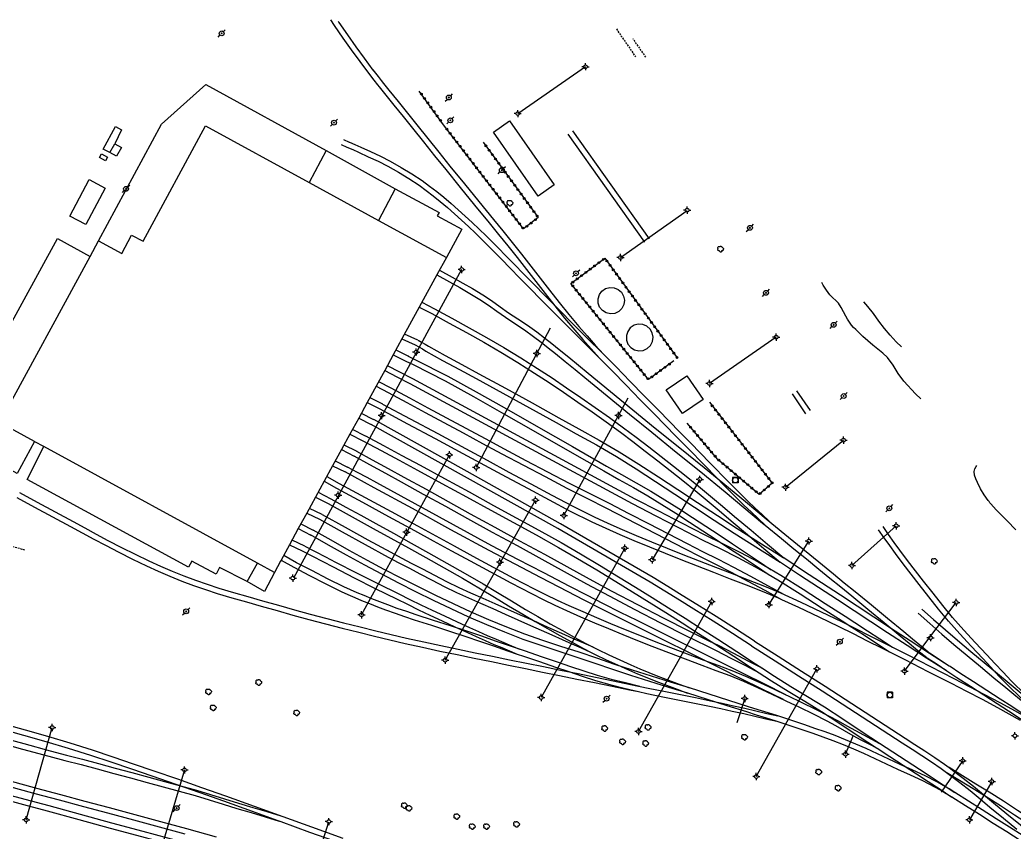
# Model space of a CAD drawing. Header units: millimetres. Extents: x 137000 to 138000, y 128000 to 128451.
# Drawn here: x 137391.4 to 137666.3, y 128226.5 to 128451.3 of the extents above; entities that cross this region are included whole.
import ezdxf

# ---------------------------------------------------------------- set-up
doc = ezdxf.new("R2010")
doc.units = ezdxf.units.MM
doc.linetypes.add('DASHED', pattern=[0.75, 0.5, -0.25])
doc.layers.get('0').update_dxf_attribs({"linetype": 'CONTINUOUS'})
for name, color, linetype in [('W0104', 1, 'CONTINUOUS'), ('W0112', 1, 'DASHED'), ('W0211', 2, 'CONTINUOUS'), ('W0214', 2, 'CONTINUOUS'), ('W0300', 7, 'CONTINUOUS'), ('W0323', 7, 'CONTINUOUS'), ('W0420', 7, 'CONTINUOUS'), ('W0473', 7, 'CONTINUOUS'), ('W0610', 7, 'CONTINUOUS'), ('W0611', 7, 'CONTINUOUS'), ('W0700', 7, 'CONTINUOUS')]:
    doc.layers.add(name, color=color, linetype=linetype)

# ---------------------------------------------------------------- blocks, each defined once
blk = doc.blocks.new('T473')
for p, q in [((-0.166667, 0.166667), (0.166667, -0.166667)), ((-0.166667, -0.166667), (0.166667, 0.166667)), ((0.500001, 0.500001), (1.000002, 1.000002)), ((-1.000002, -1.000002), (-0.500001, -0.500001))]:
    blk.add_line(p, q)
blk.add_ellipse((0, 0), major_axis=(0.471405, 0.471405), ratio=1, start_param=5.4977871438, end_param=11.780972451)
blk = doc.blocks.new('T300')
for p, q in [((-0.8, 0.51), (-0.86, 0.34)), ((-0.86, 0.34), (-0.86, 0.17)), ((-0.86, 0.17), (-0.74, 0.06)), ((-0.69, 0.63), (-0.8, 0.51)), ((-0.8, -0.06), (-0.74, 0.06)), ((-0.74, 0.06), (-0.69, 0.11)), ((-0.57, 0.69), (-0.69, 0.63)), ((-0.46, 0.69), (-0.57, 0.69)), ((-0.29, 0.63), (-0.46, 0.69)), ((-0.29, 0.63), (-0.17, 0.74)), ((-0.23, 0.57), (-0.29, 0.63)), ((-0.17, 0.74), (-0.06, 0.8)), ((-0.06, 0.8), (0.06, 0.8)), ((0.06, 0.8), (0.23, 0.74)), ((0.23, 0.74), (0.34, 0.63)), ((0.34, 0.63), (0.4, 0.51)), ((0.46, 0.46), (0.34, 0.46)), ((0.4, 0.51), (0.4, 0.46)), ((0.57, 0.4), (0.46, 0.46)), ((0.57, 0.4), (0.69, 0.29)), ((0.69, 0.29), (0.74, 0.17)), ((0.74, 0.06), (0.69, -0.17)), ((0.74, 0.17), (0.74, 0.06)), ((-0.8, -0.17), (-0.8, -0.06)), ((-0.8, -0.23), (-0.8, -0.17)), ((-0.74, -0.34), (-0.8, -0.23)), ((-0.69, -0.4), (-0.74, -0.34)), ((-0.51, -0.46), (-0.69, -0.4)), ((-0.4, -0.46), (-0.51, -0.46)), ((-0.4, -0.46), (-0.34, -0.46)), ((-0.34, -0.46), (-0.34, -0.4)), ((-0.34, -0.51), (-0.34, -0.46)), ((-0.29, -0.63), (-0.34, -0.51)), ((-0.17, -0.74), (-0.29, -0.63)), ((-0.06, -0.8), (-0.17, -0.74)), ((0.06, -0.8), (-0.06, -0.8)), ((0.17, -0.74), (0.06, -0.8)), ((0.23, -0.69), (0.17, -0.74)), ((0.29, -0.46), (0.23, -0.46)), ((0.29, -0.63), (0.23, -0.69)), ((0.46, -0.4), (0.29, -0.46)), ((0.34, -0.51), (0.29, -0.63)), ((0.34, -0.51), (0.34, -0.46)), ((0.57, -0.34), (0.46, -0.4)), ((0.63, -0.29), (0.57, -0.34)), ((0.69, -0.17), (0.63, -0.29))]:
    blk.add_line(p, q)
blk = doc.blocks.new('T610')
for p, q in [((-0.500001, 0), (-1.000002, 0)), ((0, 0.500001), (0, 1.000002)), ((0.500001, 0), (1.000002, 0)), ((0, -0.500001), (0, -1.000002))]:
    blk.add_line(p, q)
blk.add_ellipse((0, 0), major_axis=(-0.353554, 0.353554), ratio=1, start_param=3.926990817, end_param=10.2101761242)
blk = doc.blocks.new('T420')
for p, q in [((0.75, 0.75), (-0.75, 0.75)), ((-0.75, 0.75), (-0.75, -0.75)), ((0.75, 0.75), (0.75, -0.75)), ((0.75, -0.75), (-0.75, -0.75))]:
    blk.add_line(p, q)
blk.add_ellipse((0, 0), major_axis=(-0.53, 0.53), ratio=1, start_param=3.926991, end_param=10.210176)
blk = doc.blocks.new('t323o')
at = {"color": 0, "linetype": 'Continuous'}
for radius in [0.25, 0.15]:
    blk.add_circle((0, 0), radius, dxfattribs=at)

msp = doc.modelspace()

# ---------------------------------------------------------------- linework, layer by layer
at = {"layer": 'W0104'}
for points in [[(137413.09, 128390.12), (137430.48, 128422.49), (137442.74, 128433.39), (137476.02, 128415.12)], [(137416.25, 128414.63), (137414.41, 128415.52), (137417.78, 128421.82), (137419.47, 128420.92), (137417.6, 128417.04)], [(137476.02, 128415.12), (137471.39, 128406.31)], [(137476.02, 128415.12), (137495.19, 128404.58), (137490.58, 128395.83)], [(137495.19, 128404.58), (137507.33, 128398.04), (137506.8, 128397.06), (137513.56, 128393.42), (137509.34, 128385.59)], [(137395.43, 128334.62), (137390.6, 128325.8), (137371.77, 128336.13), (137401.72, 128390.77), (137410.75, 128385.82)], [(137454.2, 128295.91), (137446.58, 128299.73), (137445.65, 128297.87), (137438.94, 128301.52), (137438.01, 128299.83), (137393.41, 128324.12), (137397.98, 128333.22)], [(137461.74, 128298.41), (137459.02, 128293.14), (137454.2, 128295.91), (137457.09, 128300.95)]]:
    msp.add_lwpolyline(points, dxfattribs=at)
for points in [[(137413.09, 128390.12), (137419.51, 128386.66), (137422.26, 128391.76), (137425.47, 128390.03), (137442.69, 128421.98), (137471.39, 128406.31), (137490.58, 128395.83), (137509.34, 128385.59), (137506.68, 128380.72), (137501.81, 128371.8), (137497.03, 128363.04), (137494.64, 128358.66), (137492.25, 128354.29), (137489.87, 128349.92), (137487.43, 128345.46), (137485.06, 128341.12), (137482.61, 128336.62), (137480.29, 128332.39), (137477.86, 128327.92), (137475.52, 128323.65), (137473.11, 128319.24), (137470.68, 128314.79), (137468.36, 128310.53), (137465.89, 128306.01), (137463.61, 128301.83), (137463.42, 128301.49), (137461.74, 128298.41), (137457.09, 128300.95), (137397.98, 128333.22), (137395.51, 128334.57), (137395.43, 128334.62), (137385.69, 128339.93), (137410.75, 128385.82)], [(137526.81, 128423.41), (137539.16, 128405.68), (137534.67, 128402.55), (137522.32, 128420.28)], [(137418.08, 128413.61), (137416.25, 128414.63), (137417.6, 128417.04), (137419.43, 128416.02)], [(137415.02, 128412.33), (137413.39, 128413.24), (137413.94, 128414.23), (137415.57, 128413.32)], [(137405.16, 128397.02), (137410.52, 128407.13), (137414.97, 128404.76), (137409.62, 128394.66)], [(137551.26, 128374.13), (137551.62, 128375.28), (137552.34, 128376.25), (137553.33, 128376.94), (137554.5, 128377.27), (137555.71, 128377.2), (137556.83, 128376.74), (137557.74, 128375.94), (137558.34, 128374.89), (137558.57, 128373.7), (137558.4, 128372.51), (137557.85, 128371.43), (137556.98, 128370.59), (137555.88, 128370.07), (137554.68, 128369.94), (137553.5, 128370.21), (137552.47, 128370.85), (137551.71, 128371.78), (137551.29, 128372.92)], [(137559.09, 128363.94), (137559.12, 128362.71), (137559.54, 128361.56), (137560.32, 128360.61), (137561.36, 128359.96), (137562.55, 128359.69), (137563.77, 128359.82), (137564.88, 128360.33), (137565.77, 128361.18), (137566.33, 128362.27), (137566.5, 128363.49), (137566.27, 128364.69), (137565.67, 128365.76), (137564.75, 128366.57), (137563.61, 128367.04), (137562.39, 128367.11), (137561.21, 128366.78), (137560.19, 128366.09), (137559.46, 128365.11)], [(137570.12, 128348.93), (137575.82, 128352.82), (137580.32, 128346.23), (137574.61, 128342.34)]]:
    msp.add_lwpolyline(points, close=True, dxfattribs=at)
at = {"layer": 'W0112'}
for points in [[(137556.33, 128448.79), (137561.65, 128441.07)], [(137564.52, 128440.98), (137560.97, 128446.06)], [(137392.68, 128304.58), (137355.57, 128314.9)]]:
    msp.add_lwpolyline(points, dxfattribs=at)
at = {"layer": 'W0211'}
msp.add_lwpolyline([(137635.15, 128360.8), (137633.69, 128362.22), (137632.08, 128364.05), (137630.53, 128365.92), (137628.95, 128367.94), (137627.42, 128370.01), (137625.85, 128372.03), (137624.76, 128373.3)], dxfattribs=at)
at = {"layer": 'W0214'}
for points in [[(137640.57, 128346.47), (137639.02, 128347.82), (137635.88, 128351.31), (137634.31, 128353.47), (137632.9, 128355.78), (137631.28, 128357.91), (137630.01, 128359.07), (137628.65, 128360.16), (137627.31, 128361.27), (137625.92, 128362.49), (137624.54, 128363.73), (137623.19, 128365.01), (137622.57, 128365.6), (137621.95, 128366.19), (137621.39, 128366.82), (137620.81, 128367.61), (137620.3, 128368.44), (137619.8, 128369.28), (137619.14, 128370.5), (137618.51, 128371.73), (137617.77, 128372.88), (137617.01, 128373.67), (137616.18, 128374.4), (137615.41, 128375.18), (137614.43, 128376.51), (137613.57, 128377.93), (137613.2, 128378.6)], [(137659.17, 128318.29), (137658.02, 128319.84), (137657.02, 128321.5), (137656.2, 128323.24), (137655.74, 128324.26), (137655.35, 128325.32), (137655.27, 128326.34), (137655.48, 128327.05), (137655.83, 128327.75), (137656.03, 128327.99)], [(137666.79, 128310.17), (137666.02, 128311.03), (137665.25, 128311.88), (137664.24, 128312.88), (137663.2, 128313.87), (137662.19, 128314.88), (137661.42, 128315.7), (137660.67, 128316.54), (137659.93, 128317.39), (137659.67, 128317.69), (137659.42, 128317.99), (137659.17, 128318.29)]]:
    msp.add_lwpolyline(points, dxfattribs=at)
at = {"layer": 'W0323'}
for points in [[(137508.55, 128422.29), (137501.8, 128431.62)], [(137519.49, 128417.5), (137534.7, 128396.61), (137530.67, 128393.45), (137508.55, 128422.29)], [(137572.2, 128356.94), (137565.18, 128351.79), (137543.75, 128378.32), (137553.15, 128385.35), (137573.19, 128357.74)], [(137582.05, 128345.5), (137599.44, 128323.13), (137595.86, 128320), (137584.37, 128329.69), (137575.9, 128339.72)]]:
    msp.add_lwpolyline(points, dxfattribs=at)
at = {"layer": 'W0611'}
for points in [[(137547.78, 128438.35), (137529.04, 128425.35)], [(137557.5, 128385.56), (137575.89, 128398.6)], [(137513.54, 128382.25), (137466.99, 128296.85)], [(137538.04, 128366.04), (137517.56, 128327.46)], [(137600.51, 128363.52), (137582.07, 128350.68)], [(137541.83, 128314.11), (137559.58, 128346.7)], [(137603.14, 128321.97), (137619.15, 128334.98)], [(137485.85, 128286.69), (137510.16, 128330.97)], [(137579.38, 128324.15), (137566.21, 128301.87)], [(137508.95, 128274.09), (137533.93, 128318.4)], [(137633.74, 128311.32), (137621.5, 128300.3)], [(137598.53, 128289.47), (137609.58, 128307.06)], [(137558.7, 128305.1), (137535.53, 128263.74)], [(137562.42, 128254.4), (137582.69, 128290.35)], [(137636, 128271.1), (137643.34, 128280.85), (137650.29, 128290.08)], [(137595.04, 128241.91), (137611.82, 128271.72)], [(137591.83, 128263.52), (137589.66, 128256.74)], [(137393.08, 128229.96), (137400.29, 128255.46)], [(137619.69, 128248.1), (137621.95, 128253.39)], [(137652.12, 128246.32), (137646.2, 128237.56)], [(137436.89, 128243.74), (137428.17, 128214.52)], [(137660.17, 128240.51), (137653.96, 128229.93)], [(137469.84, 128207.02), (137476.82, 128229.41)]]:
    msp.add_lwpolyline(points, dxfattribs=at)
at = {"layer": 'W0700'}
for points in [[(137477.28, 128451.31), (137478.32, 128449.73), (137480.66, 128446.27), (137482.99, 128443), (137485.37, 128439.76), (137487.74, 128436.53)], [(137479.34, 128450.96), (137479.59, 128450.58), (137481.92, 128447.14), (137484.23, 128443.89), (137486.6, 128440.67), (137488.98, 128437.43)], [(137488.95, 128437.48), (137490.42, 128435.61), (137491.24, 128434.57)], [(137487.74, 128436.53), (137489.22, 128434.66), (137490.29, 128433.3)], [(137491.24, 128434.57), (137491.89, 128433.74), (137493.36, 128431.89), (137495.95, 128428.69), (137498.55, 128425.51), (137501.15, 128422.3), (137504.21, 128418.49), (137507.26, 128414.66), (137510.31, 128410.85), (137514.3, 128405.93), (137518.31, 128401.01), (137522.31, 128396.09), (137524.9, 128392.91), (137527.49, 128389.72), (137530.06, 128386.51), (137532.66, 128383.17), (137535.23, 128379.82), (137537.82, 128376.5), (137540.5, 128373.12), (137543.21, 128369.76), (137545.96, 128366.45), (137548.21, 128363.86), (137550.51, 128361.28), (137552.82, 128358.7)], [(137490.29, 128433.3), (137490.69, 128432.79), (137492.17, 128430.93), (137494.76, 128427.73), (137497.36, 128424.54), (137499.96, 128421.34), (137503.02, 128417.53), (137506.07, 128413.71), (137509.12, 128409.89), (137513.11, 128404.96), (137517.12, 128400.05), (137521.12, 128395.13), (137523.71, 128391.94), (137526.3, 128388.76), (137528.86, 128385.56), (137531.45, 128382.23), (137534.02, 128378.88), (137536.61, 128375.55), (137539.31, 128372.16), (137542.02, 128368.79), (137544.8, 128365.46), (137547.07, 128362.85), (137549.37, 128360.26), (137551.67, 128357.68)], [(137480.84, 128418.19), (137482.45, 128417.48)], [(137542.95, 128419.71), (137564.11, 128389.82)], [(137544.2, 128420.59), (137565.36, 128390.71)], [(137480.23, 128416.79), (137481.82, 128416.09), (137481.82, 128416.09)], [(137481.82, 128416.09), (137483.4, 128415.4), (137484.98, 128414.69), (137487.71, 128413.45), (137490.42, 128412.17), (137493.08, 128410.82), (137496.05, 128409.18), (137498.96, 128407.43), (137501.78, 128405.57), (137503.76, 128404.12), (137505.7, 128402.6), (137507.6, 128401.04), (137509.6, 128399.36), (137511.57, 128397.64), (137513.51, 128395.89), (137515.43, 128394.1), (137517.33, 128392.29), (137519.2, 128390.46), (137520.97, 128388.7), (137522.71, 128386.92), (137524.46, 128385.14), (137527.01, 128382.55), (137529.57, 128379.95), (137532.12, 128377.35), (137535.82, 128373.6), (137539.52, 128369.85), (137543.23, 128366.11), (137547.2, 128362.14), (137551.18, 128358.17), (137551.67, 128357.68), (137555.15, 128354.19), (137559.06, 128350.2), (137562.95, 128346.2), (137566.85, 128342.2), (137569.83, 128339.17), (137572.82, 128336.13), (137575.81, 128333.1), (137581.07, 128327.69), (137586.33, 128322.28), (137591.69, 128316.96), (137593.62, 128315.12), (137595.56, 128313.29), (137597.51, 128311.45)], [(137482.45, 128417.48), (137482.51, 128417.46), (137484.02, 128416.79), (137485.61, 128416.08), (137488.35, 128414.84), (137491.09, 128413.55), (137493.8, 128412.17), (137496.81, 128410.5), (137499.77, 128408.73), (137502.65, 128406.82), (137504.68, 128405.33), (137506.65, 128403.79), (137508.58, 128402.22), (137510.6, 128400.52), (137512.58, 128398.78), (137514.54, 128397.02), (137516.48, 128395.22), (137518.39, 128393.4), (137520.28, 128391.55), (137522.05, 128389.78), (137523.8, 128388), (137525.55, 128386.22), (137528.11, 128383.62), (137530.66, 128381.02), (137533.21, 128378.42), (137536.91, 128374.67), (137540.61, 128370.93), (137544.32, 128367.19), (137548.29, 128363.22), (137552.27, 128359.25), (137556.24, 128355.26), (137560.15, 128351.27), (137564.05, 128347.27), (137567.94, 128343.27), (137570.92, 128340.24), (137573.91, 128337.21), (137576.9, 128334.17), (137582.17, 128328.75), (137587.42, 128323.35), (137592.75, 128318.06), (137594.67, 128316.23), (137596.61, 128314.4), (137598.55, 128312.57)], [(137506.68, 128380.72), (137510.19, 128378.78)], [(137507.42, 128382.06), (137510.93, 128380.12)], [(137510.94, 128380.12), (137513.89, 128378.46), (137516.58, 128376.95), (137519.38, 128375.26), (137521.83, 128373.62), (137524.19, 128371.93), (137526.53, 128370.28), (137529.12, 128368.54), (137531.74, 128366.78), (137534.35, 128364.95), (137536.43, 128363.36), (137538.46, 128361.75), (137540.47, 128360.13), (137543.17, 128357.93), (137545.86, 128355.71), (137548.54, 128353.5), (137554.72, 128348.45), (137560.9, 128343.4), (137567.09, 128338.36), (137573.85, 128332.88), (137580.62, 128327.39), (137587.38, 128321.87), (137592.57, 128317.56), (137597.75, 128313.24), (137602.94, 128308.94), (137606.39, 128306.13), (137609.86, 128303.32), (137613.33, 128300.5), (137616.35, 128298.03), (137619.38, 128295.55), (137622.4, 128293.08), (137626.88, 128289.41), (137631.36, 128285.73), (137635.84, 128282.05), (137638.28, 128280.03), (137640.72, 128278.01), (137643.16, 128275.98)], [(137510.19, 128378.78), (137513, 128377.21), (137515.81, 128375.63), (137518.56, 128373.97), (137520.95, 128372.36), (137523.31, 128370.69), (137525.66, 128369.02), (137528.27, 128367.27), (137530.88, 128365.52), (137533.44, 128363.71), (137535.49, 128362.15), (137537.5, 128360.55), (137539.51, 128358.94), (137542.2, 128356.74), (137544.89, 128354.53), (137547.57, 128352.32), (137553.75, 128347.26), (137559.93, 128342.22), (137566.12, 128337.18), (137572.89, 128331.69), (137579.66, 128326.2), (137586.4, 128320.69), (137591.59, 128316.38), (137596.77, 128312.06), (137597.51, 128311.45), (137601.96, 128307.76), (137605.42, 128304.94), (137608.89, 128302.13), (137612.36, 128299.32), (137615.38, 128296.85), (137618.41, 128294.37), (137621.43, 128291.89), (137625.91, 128288.22), (137630.39, 128284.55), (137634.86, 128280.87), (137637.3, 128278.85), (137639.74, 128276.83), (137642.18, 128274.81)], [(137501.81, 128371.8), (137505.32, 128370.02)], [(137502.51, 128373.17), (137506.01, 128371.38)], [(137506.05, 128371.36), (137510.84, 128368.74), (137515.64, 128366.12), (137520.41, 128363.43), (137525.16, 128360.64), (137529.87, 128357.79), (137534.54, 128354.85), (137538.58, 128352.21), (137542.58, 128349.52), (137546.54, 128346.8), (137550.5, 128344.05), (137554.43, 128341.27), (137558.34, 128338.43), (137561.82, 128335.82), (137565.27, 128333.18), (137568.7, 128330.51), (137572.17, 128327.79), (137575.63, 128325.05), (137579.06, 128322.27), (137582.41, 128319.49), (137585.73, 128316.69), (137589.04, 128313.88), (137593.57, 128310.06), (137598.09, 128306.23), (137602.61, 128302.39)], [(137505.32, 128370.02), (137510.11, 128367.4), (137514.89, 128364.78), (137519.64, 128362.1), (137524.38, 128359.33), (137529.07, 128356.48), (137533.72, 128353.57), (137537.73, 128350.94), (137541.71, 128348.26), (137545.67, 128345.54), (137549.62, 128342.8), (137553.54, 128340.03), (137557.43, 128337.2), (137560.9, 128334.61), (137564.34, 128331.97), (137567.76, 128329.31), (137571.22, 128326.59), (137574.67, 128323.85), (137578.09, 128321.09), (137581.43, 128318.32), (137584.74, 128315.52), (137588.05, 128312.72), (137592.58, 128308.89), (137597.1, 128305.06), (137601.62, 128301.22)], [(137497.03, 128363.04), (137500.71, 128361.37)], [(137497.66, 128364.43), (137501.34, 128362.76)], [(137500.71, 128361.37), (137501.69, 128360.8), (137502.67, 128360.23), (137503.65, 128359.66), (137508.26, 128357.08), (137512.9, 128354.57), (137517.55, 128352.05), (137524.92, 128348), (137532.29, 128343.95), (137539.64, 128339.88), (137545.23, 128336.78), (137550.81, 128333.68), (137556.33, 128330.46), (137561.76, 128327.07), (137567.12, 128323.57), (137572.47, 128320.06), (137577.95, 128316.46), (137583.42, 128312.85), (137588.9, 128309.27), (137593.14, 128306.57), (137597.38, 128303.9), (137601.62, 128301.22)], [(137501.48, 128362.69), (137502.46, 128362.12), (137503.44, 128361.55), (137504.4, 128360.99), (137509, 128358.42), (137513.63, 128355.91), (137518.28, 128353.39), (137525.66, 128349.35), (137533.03, 128345.29), (137540.38, 128341.21), (137545.97, 128338.12), (137551.57, 128335.01), (137557.12, 128331.77), (137562.58, 128328.36), (137567.96, 128324.85), (137573.31, 128321.34), (137578.79, 128317.74), (137584.26, 128314.13), (137589.73, 128310.56), (137593.95, 128307.87), (137598.2, 128305.19), (137602.44, 128302.52)], [(137494.64, 128358.66), (137498.1, 128356.89), (137500.09, 128355.9), (137508.99, 128351.4), (137516.78, 128347.05), (137524.55, 128342.69), (137533.99, 128337.31), (137543.42, 128331.9), (137552.84, 128326.49)], [(137495.34, 128360.02), (137498.8, 128358.25), (137498.78, 128358.26), (137500.77, 128357.27), (137509.74, 128352.73), (137517.52, 128348.39), (137525.3, 128344.02), (137534.75, 128338.64), (137544.18, 128333.22), (137553.6, 128327.81)], [(137492.94, 128355.65), (137496.32, 128353.94), (137496.34, 128353.93), (137499.92, 128352.06), (137561.43, 128318.78)], [(137492.25, 128354.29), (137495.63, 128352.57), (137499.22, 128350.71), (137560.7, 128317.43)], [(137489.87, 128349.92), (137493.23, 128348.16)], [(137490.58, 128351.28), (137493.95, 128349.51)], [(137493.96, 128349.5), (137499.08, 128346.74), (137504.2, 128343.98), (137509.33, 128341.21), (137514.66, 128338.33), (137520, 128335.46), (137525.34, 128332.6), (137531.32, 128329.41), (137537.32, 128326.25), (137543.32, 128323.12), (137548.81, 128320.31), (137554.32, 128317.52), (137559.82, 128314.71), (137565.18, 128311.94), (137570.53, 128309.15), (137575.88, 128306.38), (137580.17, 128304.2), (137584.47, 128302.03), (137588.76, 128299.82), (137593.44, 128297.32), (137598.09, 128294.8), (137602.74, 128292.27)], [(137488.14, 128346.82), (137491.61, 128345.01)], [(137493.23, 128348.16), (137498.36, 128345.39), (137503.48, 128342.63), (137508.6, 128339.87), (137513.94, 128336.99), (137519.27, 128334.11), (137524.62, 128331.25), (137530.61, 128328.06), (137536.61, 128324.9), (137542.62, 128321.76), (137548.12, 128318.95), (137553.62, 128316.16), (137559.12, 128313.35), (137564.48, 128310.58), (137569.83, 128307.79), (137575.18, 128305.02), (137579.48, 128302.84), (137583.77, 128300.67), (137588.05, 128298.46), (137592.72, 128295.98), (137597.36, 128293.45), (137602.01, 128290.93)], [(137604.92, 128347.81), (137608.67, 128342.33)], [(137606.18, 128348.67), (137609.94, 128343.2)], [(137487.43, 128345.46), (137490.9, 128343.65)], [(137491.62, 128345), (137499.28, 128340.9), (137506.93, 128336.8), (137514.58, 128332.69), (137520.6, 128329.43), (137526.61, 128326.17), (137532.63, 128322.94), (137538.47, 128319.81), (137544.29, 128316.71), (137550.18, 128313.77), (137554.01, 128312.01), (137557.89, 128310.31), (137561.79, 128308.65), (137566.08, 128306.86), (137570.39, 128305.12), (137574.72, 128303.4), (137579.25, 128301.62), (137583.79, 128299.87), (137588.34, 128298.1), (137592.8, 128296.35), (137597.26, 128294.59), (137601.71, 128292.74), (137607.39, 128290.19), (137613, 128287.52), (137618.57, 128284.8), (137622.5, 128282.85), (137626.41, 128280.88), (137630.31, 128278.9), (137636.76, 128275.65), (137643.2, 128272.38), (137649.63, 128269.07), (137653.9, 128266.87), (137658.17, 128264.64), (137662.42, 128262.38), (137665.62, 128260.63), (137668.79, 128258.88)], [(137485.06, 128341.12), (137488.48, 128339.38)], [(137485.75, 128342.49), (137489.17, 128340.75)], [(137490.9, 128343.65), (137498.55, 128339.55), (137506.2, 128335.45), (137513.85, 128331.34), (137519.87, 128328.09), (137525.88, 128324.83), (137531.91, 128321.6), (137537.74, 128318.46), (137543.59, 128315.35), (137549.52, 128312.39), (137553.39, 128310.62), (137557.28, 128308.91), (137561.2, 128307.24), (137565.5, 128305.44), (137569.82, 128303.7), (137574.15, 128301.97), (137578.69, 128300.2), (137583.24, 128298.44), (137587.78, 128296.67), (137592.24, 128294.93), (137596.68, 128293.17), (137601.1, 128291.33), (137602.01, 128290.93), (137606.74, 128288.8), (137612.33, 128286.14), (137617.9, 128283.43), (137621.82, 128281.49), (137625.72, 128279.51), (137629.62, 128277.54), (137631.83, 128276.42), (137636.07, 128274.28), (137642.51, 128271.01), (137648.93, 128267.71), (137653.2, 128265.51), (137657.46, 128263.29), (137661.7, 128261.03), (137664.88, 128259.29), (137668.06, 128257.54)], [(137593.75, 128278.09), (137588.43, 128281.49), (137583.11, 128284.89), (137577.78, 128288.25), (137573.76, 128290.74), (137569.73, 128293.21), (137565.69, 128295.66), (137540.17, 128310.56), (137514.33, 128324.97), (137488.48, 128339.38)], [(137594.57, 128279.37), (137589.25, 128282.78), (137583.93, 128286.18), (137578.59, 128289.55), (137574.56, 128292.04), (137570.52, 128294.51), (137566.48, 128296.97), (137540.92, 128311.89), (137515.08, 128326.3), (137489.23, 128340.72)], [(137482.61, 128336.62), (137486.19, 128334.86)], [(137483.28, 128338), (137486.87, 128336.23)], [(137486.92, 128336.21), (137491.96, 128333.51), (137497.01, 128330.8), (137502.06, 128328.08), (137508.83, 128324.39), (137515.58, 128320.67), (137522.33, 128316.96), (137528.58, 128313.55), (137534.85, 128310.13), (137541.08, 128306.64), (137546.4, 128303.54), (137551.68, 128300.4), (137556.94, 128297.21), (137561.58, 128294.36), (137566.19, 128291.47), (137570.79, 128288.58), (137575.33, 128285.71), (137579.87, 128282.83), (137584.39, 128279.93), (137589.62, 128276.51), (137594.82, 128273.07), (137596.84, 128271.77), (137600.04, 128269.7), (137604.62, 128266.87), (137609.24, 128264.06), (137613.86, 128261.19), (137618.97, 128257.86), (137624.04, 128254.49), (137629.1, 128251.13), (137632.78, 128248.72), (137636.46, 128246.32), (137640.15, 128243.92), (137643.42, 128241.79), (137646.68, 128239.65), (137649.95, 128237.51)], [(137480.99, 128333.75), (137484.52, 128331.92)], [(137486.19, 128334.86), (137491.24, 128332.16), (137496.29, 128329.45), (137501.33, 128326.74), (137508.1, 128323.05), (137514.85, 128319.33), (137521.6, 128315.62), (137527.85, 128312.21), (137534.11, 128308.79), (137540.32, 128305.31), (137545.62, 128302.22), (137550.89, 128299.08), (137556.14, 128295.91), (137560.77, 128293.06), (137565.38, 128290.18), (137569.98, 128287.28), (137574.52, 128284.42), (137579.05, 128281.54), (137583.56, 128278.65), (137588.78, 128275.23), (137593.99, 128271.79), (137599.22, 128268.41), (137603.82, 128265.56), (137608.44, 128262.76), (137613.04, 128259.9), (137618.13, 128256.59), (137623.19, 128253.21), (137628.26, 128249.85), (137628.43, 128249.74), (137631.94, 128247.44), (137635.63, 128245.04), (137639.31, 128242.64), (137642.58, 128240.5), (137645.85, 128238.37), (137649.11, 128236.23)], [(137480.29, 128332.39), (137483.82, 128330.57)], [(137596.13, 128270.42), (137592.1, 128272.52), (137588.08, 128274.62), (137584.04, 128276.69), (137581.3, 128278.04), (137578.54, 128279.39), (137575.77, 128280.75), (137568.63, 128284.37), (137561.52, 128288.07), (137554.45, 128291.82), (137548.2, 128295.18), (137541.98, 128298.57), (137535.77, 128301.98), (137528.94, 128305.72), (137522.11, 128309.47), (137515.28, 128313.22), (137509.15, 128316.6), (137503.03, 128319.98), (137496.9, 128323.36), (137492.54, 128325.76), (137488.18, 128328.16), (137483.82, 128330.57)], [(137596.84, 128271.77), (137592.81, 128273.88), (137588.78, 128275.98), (137584.73, 128278.05), (137581.98, 128279.41), (137579.21, 128280.76), (137576.46, 128282.12), (137569.33, 128285.73), (137562.23, 128289.42), (137555.17, 128293.16), (137548.93, 128296.52), (137542.72, 128299.92), (137536.51, 128303.32), (137529.67, 128307.06), (137522.84, 128310.81), (137516.01, 128314.56), (137509.89, 128317.94), (137503.77, 128321.32), (137497.64, 128324.7), (137493.28, 128327.1), (137488.92, 128329.5), (137484.56, 128331.9)], [(137477.86, 128327.92), (137481.28, 128326.19)], [(137478.55, 128329.29), (137481.97, 128327.55)], [(137603.2, 128264.56), (137597.38, 128267.45), (137591.55, 128270.35), (137585.73, 128273.25), (137580.91, 128275.66), (137576.09, 128278.07), (137571.27, 128280.48), (137566.66, 128282.76), (137562.05, 128285.05), (137557.45, 128287.35), (137552.78, 128289.73), (137548.13, 128292.12), (137543.48, 128294.52), (137536.26, 128298.25), (137529.05, 128302), (137521.86, 128305.79), (137511.26, 128311.55), (137500.7, 128317.4), (137490.11, 128323.2), (137487.41, 128324.65), (137484.71, 128326.09), (137482, 128327.54)], [(137553.6, 128327.81), (137557.79, 128325.48), (137561.83, 128323.23), (137565.84, 128320.91), (137569.74, 128318.51), (137573.58, 128316.05), (137577.4, 128313.58), (137581.1, 128311.18), (137584.79, 128308.76), (137588.47, 128306.33), (137592.05, 128303.95), (137595.62, 128301.55), (137599.19, 128299.16)], [(137476.28, 128324.98), (137479.69, 128323.03)], [(137602.52, 128263.19), (137596.7, 128266.08), (137590.87, 128268.98), (137585.04, 128271.88), (137580.23, 128274.29), (137575.41, 128276.7), (137570.59, 128279.11), (137565.98, 128281.39), (137561.37, 128283.68), (137556.76, 128285.99), (137552.08, 128288.36), (137547.42, 128290.76), (137542.77, 128293.16), (137535.55, 128296.89), (137528.34, 128300.65), (137521.14, 128304.44), (137510.52, 128310.21), (137499.96, 128316.06), (137489.38, 128321.85), (137486.69, 128323.3), (137483.98, 128324.74), (137481.28, 128326.19)], [(137552.84, 128326.49), (137557.04, 128324.15), (137561.07, 128321.9), (137565.06, 128319.59), (137568.92, 128317.21), (137572.75, 128314.77), (137576.57, 128312.3), (137580.27, 128309.9), (137583.95, 128307.49), (137587.63, 128305.06), (137591.2, 128302.68), (137594.77, 128300.28), (137598.33, 128297.89)], [(137475.52, 128323.65), (137478.93, 128321.7)], [(137479.65, 128323.04), (137486.86, 128319.14), (137494.07, 128315.24), (137501.28, 128311.32), (137506.39, 128308.52), (137511.49, 128305.72), (137516.61, 128302.94), (137522.24, 128299.87), (137527.88, 128296.83), (137533.56, 128293.9), (137536.76, 128292.31), (137539.98, 128290.75), (137543.21, 128289.24), (137547.02, 128287.54), (137550.86, 128285.89), (137554.73, 128284.27), (137558.72, 128282.61), (137562.73, 128280.99), (137566.74, 128279.4), (137571.31, 128277.63), (137575.91, 128275.9), (137580.5, 128274.16), (137584.35, 128272.71), (137588.22, 128271.26), (137592.08, 128269.71), (137596.04, 128267.96), (137599.95, 128266.12), (137603.2, 128264.56), (137603.83, 128264.26), (137607.63, 128262.44), (137611.43, 128260.59), (137615.21, 128258.66), (137617.66, 128257.33), (137620.07, 128255.98), (137622.48, 128254.65), (137624.69, 128253.46), (137626.92, 128252.28), (137629.15, 128251.09)], [(137390.49, 128319.15), (137395.43, 128316.47), (137400.38, 128313.8), (137405.33, 128311.13), (137408.55, 128309.38), (137411.77, 128307.62), (137415.01, 128305.9), (137418.76, 128303.97), (137422.52, 128302.08), (137426.33, 128300.26), (137429.58, 128298.77), (137432.85, 128297.34), (137436.15, 128295.99), (137439.38, 128294.78), (137442.65, 128293.66), (137445.93, 128292.59), (137449.96, 128291.37), (137454.02, 128290.23), (137458.07, 128289.1), (137462.47, 128287.84), (137466.87, 128286.59), (137471.28, 128285.38), (137475.89, 128284.16), (137480.51, 128282.98), (137485.14, 128281.82), (137489.4, 128280.77), (137493.67, 128279.74), (137497.95, 128278.74), (137502.71, 128277.67), (137507.48, 128276.65), (137512.26, 128275.64), (137517.01, 128274.67), (137521.75, 128273.71), (137526.5, 128272.75), (137531.19, 128271.79), (137535.88, 128270.84), (137540.58, 128269.88), (137545.43, 128268.89), (137550.28, 128267.91), (137555.13, 128266.92), (137559.96, 128265.92), (137562.43, 128265.41), (137564.78, 128264.92), (137569.6, 128263.92), (137573.76, 128263.08), (137577.91, 128262.25), (137582.06, 128261.4), (137585.23, 128260.71), (137588.39, 128260.02), (137591.55, 128259.31), (137594.6, 128258.61), (137597.63, 128257.9), (137600.67, 128257.19)], [(137391.23, 128320.49), (137396.16, 128317.81), (137401.11, 128315.15), (137406.06, 128312.48), (137409.28, 128310.72), (137412.49, 128308.97), (137415.72, 128307.26), (137419.45, 128305.33), (137423.2, 128303.45), (137426.98, 128301.64), (137430.2, 128300.17), (137433.44, 128298.74), (137436.71, 128297.41), (137439.9, 128296.22), (137443.14, 128295.11), (137446.39, 128294.05), (137450.39, 128292.84), (137454.43, 128291.71), (137458.49, 128290.57), (137462.89, 128289.32), (137467.28, 128288.07), (137471.68, 128286.85), (137476.27, 128285.64), (137480.88, 128284.46), (137485.51, 128283.31), (137489.76, 128282.26), (137494.02, 128281.23), (137498.29, 128280.23), (137503.04, 128279.17), (137507.8, 128278.14), (137512.58, 128277.14), (137517.31, 128276.16), (137522.05, 128275.21), (137526.8, 128274.25), (137531.5, 128273.29), (137536.19, 128272.33), (137540.88, 128271.38), (137545.73, 128270.39), (137550.59, 128269.41), (137555.44, 128268.42), (137560.27, 128267.42), (137565.09, 128266.41), (137569.91, 128265.42), (137574.06, 128264.58), (137578.22, 128263.75), (137582.38, 128262.89), (137585.55, 128262.21), (137588.72, 128261.51), (137591.89, 128260.8), (137594.94, 128260.1), (137597.98, 128259.39), (137601.02, 128258.68)], [(137473.11, 128319.24), (137476.61, 128317.44)], [(137473.81, 128320.6), (137477.31, 128318.8)], [(137478.93, 128321.7), (137486.13, 128317.8), (137493.34, 128313.9), (137500.54, 128309.98), (137505.65, 128307.18), (137510.76, 128304.38), (137515.88, 128301.59), (137521.52, 128298.53), (137527.17, 128295.48), (137532.87, 128292.53), (137536.09, 128290.94), (137539.32, 128289.37), (137542.57, 128287.85), (137546.41, 128286.13), (137550.27, 128284.48), (137554.14, 128282.85), (137558.14, 128281.2), (137562.16, 128279.57), (137566.18, 128277.97), (137570.77, 128276.2), (137575.36, 128274.47), (137579.96, 128272.73), (137583.81, 128271.28), (137587.67, 128269.83), (137591.48, 128268.3), (137595.41, 128266.57), (137599.29, 128264.74), (137603.16, 128262.88), (137606.96, 128261.07), (137610.75, 128259.22), (137614.5, 128257.31), (137616.92, 128255.99), (137619.33, 128254.65), (137621.74, 128253.31), (137623.97, 128252.11), (137626.2, 128250.93), (137628.43, 128249.74)], [(137476.61, 128317.44), (137480.77, 128315.15), (137484.92, 128312.86), (137489.07, 128310.57), (137493.94, 128307.89), (137498.8, 128305.2), (137503.65, 128302.49), (137508.7, 128299.65), (137513.74, 128296.79), (137518.75, 128293.88), (137522.65, 128291.55), (137526.52, 128289.18), (137530.42, 128286.84), (137533.83, 128284.85), (137537.26, 128282.88), (137540.7, 128280.95), (137543.95, 128279.15), (137547.21, 128277.39), (137549.19, 128276.37), (137550.5, 128275.69), (137553.55, 128274.21), (137556.62, 128272.79), (137559.72, 128271.42), (137562.22, 128270.35), (137564.75, 128269.32), (137567.28, 128268.3), (137570.2, 128267.18), (137573.12, 128266.08), (137576.05, 128264.99)], [(137477.35, 128318.78), (137481.5, 128316.49), (137485.66, 128314.2), (137489.81, 128311.91), (137494.68, 128309.23), (137499.54, 128306.54), (137504.4, 128303.82), (137509.46, 128300.98), (137514.5, 128298.12), (137519.53, 128295.2), (137523.44, 128292.85), (137527.31, 128290.49), (137531.2, 128288.16), (137534.6, 128286.18), (137538.01, 128284.21), (137541.45, 128282.29), (137544.68, 128280.5), (137547.92, 128278.74), (137551.18, 128277.06), (137554.2, 128275.6), (137557.25, 128274.18), (137560.33, 128272.82), (137562.81, 128271.76), (137565.32, 128270.73), (137567.84, 128269.73), (137570.74, 128268.61), (137573.66, 128267.52), (137576.59, 128266.42)], [(137560.7, 128317.43), (137567.26, 128314.05), (137573.68, 128310.75), (137580.1, 128307.46), (137585.01, 128305), (137589.92, 128302.54), (137594.76, 128299.98), (137598.33, 128297.89), (137601.02, 128296.31), (137607.17, 128292.45), (137613.29, 128288.54), (137616.03, 128286.79), (137618.76, 128285.03), (137621.49, 128283.26), (137624.94, 128280.99), (137628.39, 128278.71), (137631.83, 128276.42)], [(137561.43, 128318.78), (137567.96, 128315.41), (137574.38, 128312.11), (137580.79, 128308.82), (137585.69, 128306.37), (137590.62, 128303.9), (137595.51, 128301.31), (137601.82, 128297.62), (137607.99, 128293.74), (137614.11, 128289.82), (137616.85, 128288.07), (137619.59, 128286.31), (137622.32, 128284.54), (137625.78, 128282.26), (137629.23, 128279.98), (137632.68, 128277.7)], [(137470.68, 128314.79), (137474.21, 128313.13)], [(137471.33, 128316.17), (137474.86, 128314.52)], [(137474.96, 128314.47), (137481.28, 128310.96), (137487.59, 128307.44), (137493.93, 128303.99), (137496.85, 128302.44), (137499.78, 128300.9), (137502.72, 128299.37), (137506.06, 128297.62), (137509.39, 128295.9), (137512.74, 128294.25), (137516.03, 128292.74), (137519.38, 128291.28), (137522.73, 128289.81), (137526.22, 128288.26), (137529.71, 128286.7), (137533.19, 128285.15), (137536.13, 128283.83), (137539.07, 128282.51), (137542, 128281.2), (137544.6, 128280.05), (137547.2, 128278.91), (137549.8, 128277.77)], [(137469.06, 128311.89), (137472.51, 128310.1)], [(137474.21, 128313.13), (137480.53, 128309.62), (137486.85, 128306.1), (137493.2, 128302.64), (137496.13, 128301.09), (137499.07, 128299.54), (137502.01, 128298.01), (137505.35, 128296.27), (137508.7, 128294.54), (137512.08, 128292.87), (137515.41, 128291.35), (137518.76, 128289.88), (137522.12, 128288.41), (137525.6, 128286.86), (137529.08, 128285.31), (137532.57, 128283.75), (137535.51, 128282.43), (137538.44, 128281.11), (137541.38, 128279.8), (137543.98, 128278.65), (137546.58, 128277.51), (137549.19, 128276.37)], [(137677.69, 128256.96), (137673.61, 128260.72), (137669.53, 128264.49), (137665.56, 128268.36), (137663.27, 128270.75), (137661.03, 128273.18), (137658.79, 128275.61), (137655.61, 128279.01), (137652.43, 128282.43), (137649.34, 128285.92), (137646.6, 128289.24), (137643.93, 128292.62), (137641.29, 128296.01), (137639.08, 128298.84), (137636.89, 128301.68), (137634.73, 128304.56), (137633.17, 128306.72), (137631.64, 128308.89), (137630.11, 128311.07)], [(137468.36, 128310.53), (137471.81, 128308.74)], [(137576.14, 128264.96), (137570.88, 128266.58), (137565.61, 128268.21), (137560.35, 128269.87), (137555.39, 128271.51), (137550.45, 128273.18), (137545.52, 128274.85), (137540.52, 128276.49), (137535.52, 128278.13), (137530.53, 128279.88), (137525.48, 128281.83), (137520.48, 128283.88), (137515.53, 128286.03), (137510.6, 128288.29), (137505.72, 128290.64), (137500.88, 128293.05), (137496.14, 128295.44), (137491.43, 128297.88), (137486.74, 128300.38), (137481.72, 128303.14), (137476.73, 128305.96), (137471.76, 128308.77)], [(137576.59, 128266.42), (137571.33, 128268.04), (137566.07, 128269.67), (137560.82, 128271.33), (137555.88, 128272.96), (137550.94, 128274.63), (137546, 128276.3), (137541.01, 128277.94), (137536.01, 128279.58), (137531.05, 128281.32), (137526.05, 128283.25), (137521.08, 128285.29), (137516.15, 128287.42), (137511.25, 128289.67), (137506.39, 128292.02), (137501.56, 128294.41), (137496.84, 128296.8), (137492.14, 128299.24), (137487.47, 128301.72), (137482.46, 128304.48), (137477.49, 128307.29), (137472.51, 128310.1)], [(137676.65, 128255.83), (137672.57, 128259.6), (137668.48, 128263.38), (137664.47, 128267.29), (137662.16, 128269.7), (137659.9, 128272.14), (137657.67, 128274.57), (137654.49, 128277.97), (137651.3, 128281.4), (137648.18, 128284.92), (137645.41, 128288.27), (137642.73, 128291.67), (137640.08, 128295.07), (137637.87, 128297.9), (137635.67, 128300.76), (137633.5, 128303.65), (137631.93, 128305.83), (137630.39, 128308.01), (137628.86, 128310.19)], [(137465.89, 128306.01), (137469.47, 128304.36)], [(137466.53, 128307.4), (137470.11, 128305.75)], [(137470.18, 128305.71), (137473.01, 128304.22), (137475.85, 128302.73), (137478.68, 128301.25), (137484.49, 128298.27), (137490.33, 128295.34), (137496.19, 128292.44), (137499.24, 128290.94), (137502.29, 128289.46), (137505.36, 128287.99), (137508.81, 128286.37), (137512.27, 128284.76), (137515.75, 128283.18), (137518.19, 128282.07), (137520.63, 128280.97), (137523.07, 128279.9), (137525.21, 128278.99), (137527.37, 128278.09), (137529.52, 128277.19)], [(137464.37, 128303.16), (137467.87, 128301.15)], [(137469.47, 128304.36), (137472.3, 128302.87), (137475.14, 128301.38), (137477.98, 128299.9), (137483.8, 128296.91), (137489.64, 128293.97), (137495.51, 128291.07), (137498.57, 128289.57), (137501.63, 128288.08), (137504.7, 128286.61), (137508.16, 128284.98), (137511.63, 128283.37), (137515.11, 128281.78), (137517.56, 128280.67), (137520.01, 128279.57), (137522.46, 128278.49), (137524.61, 128277.58), (137526.77, 128276.68), (137528.93, 128275.78)], [(137463.61, 128301.83), (137467.1, 128299.82)], [(137467.1, 128299.82), (137471.45, 128297.56), (137475.79, 128295.3), (137480.19, 128293.16), (137482.07, 128292.31), (137483.97, 128291.48), (137485.87, 128290.67), (137488.06, 128289.77), (137490.26, 128288.89), (137492.47, 128288.05), (137495.11, 128287.1), (137497.77, 128286.2), (137500.43, 128285.31), (137505.17, 128283.76), (137509.92, 128282.24), (137514.65, 128280.69), (137518.5, 128279.37), (137522.34, 128278.04), (137526.18, 128276.71), (137528.93, 128275.78), (137530.62, 128275.21), (137535.05, 128273.72), (137539.49, 128272.22), (137543.17, 128270.95), (137546.86, 128269.68), (137550.56, 128268.49), (137554.5, 128267.4), (137558.46, 128266.4), (137562.43, 128265.41)], [(137467.81, 128301.18), (137472.03, 128298.98), (137476.48, 128296.67), (137480.84, 128294.54), (137482.69, 128293.71), (137484.57, 128292.88), (137486.46, 128292.08), (137488.63, 128291.18), (137490.81, 128290.32), (137493, 128289.48), (137495.61, 128288.55), (137498.26, 128287.65), (137500.91, 128286.77), (137505.64, 128285.21), (137510.39, 128283.69), (137515.14, 128282.14), (137519, 128280.82), (137522.84, 128279.48), (137526.68, 128278.16), (137531.11, 128276.66), (137535.54, 128275.17), (137539.98, 128273.67), (137543.67, 128272.4), (137547.34, 128271.13), (137551, 128269.96), (137554.89, 128268.88), (137558.84, 128267.89), (137562.8, 128266.89)], [(137647.55, 128271.21), (137642.13, 128274.69), (137636.72, 128278.18), (137631.31, 128281.68), (137626.7, 128284.71), (137622.09, 128287.75), (137617.49, 128290.78), (137612.26, 128294.23), (137607.01, 128297.67), (137601.77, 128301.11)], [(137648.38, 128272.49), (137642.96, 128275.98), (137637.55, 128279.46), (137632.15, 128282.96), (137627.54, 128285.99), (137622.94, 128289.02), (137618.34, 128292.06), (137613.1, 128295.5), (137607.85, 128298.95), (137602.61, 128302.39)], [(137639.78, 128287.1), (137643.07, 128284.22), (137646.36, 128281.33), (137649.68, 128278.48), (137653.36, 128275.39), (137657.06, 128272.33), (137660.77, 128269.27), (137664.04, 128266.56), (137666.8, 128264.26), (137667.3, 128263.85), (137670.57, 128261.13)], [(137640.78, 128288.26), (137644.08, 128285.37), (137647.37, 128282.49), (137650.67, 128279.64), (137654.34, 128276.56), (137658.04, 128273.51), (137661.74, 128270.45), (137665.01, 128267.74), (137668.28, 128265.02), (137671.55, 128262.31)], [(137593.75, 128278.09), (137600.25, 128273.93), (137606.75, 128269.76), (137613.24, 128265.59), (137620.62, 128260.82), (137628, 128256.03), (137635.37, 128251.24), (137638.1, 128249.49), (137640.82, 128247.75), (137643.51, 128245.96), (137646.16, 128244.11), (137648.77, 128242.21), (137651.35, 128240.27), (137654.15, 128238.04), (137656.91, 128235.76), (137659.67, 128233.47), (137663.39, 128230.41), (137667.11, 128227.34)], [(137594.57, 128279.37), (137601.07, 128275.21), (137607.57, 128271.05), (137614.07, 128266.88), (137621.45, 128262.1), (137628.83, 128257.31), (137636.2, 128252.52)], [(137245.81, 128275.49), (137254.3, 128273.17), (137262.78, 128270.86), (137271.27, 128268.55), (137278.71, 128266.55), (137286.15, 128264.55), (137293.6, 128262.54), (137301.6, 128260.35), (137309.6, 128258.15), (137317.59, 128255.96), (137326.78, 128253.47), (137335.98, 128251), (137345.18, 128248.52), (137351.8, 128246.73), (137358.42, 128244.93), (137365.05, 128243.14), (137369.91, 128241.81), (137374.77, 128240.49), (137379.63, 128239.17), (137386.19, 128237.4), (137392.76, 128235.63), (137399.33, 128233.87)], [(137671.97, 128257.12), (137668.82, 128259.18), (137665.67, 128261.25), (137662.52, 128263.3), (137658.8, 128265.71), (137655.07, 128268.1), (137651.36, 128270.52), (137648.62, 128272.33), (137648.38, 128272.49), (137645.89, 128274.16), (137643.16, 128275.98)], [(137245.41, 128274.01), (137253.89, 128271.7), (137262.38, 128269.38), (137270.87, 128267.07), (137278.31, 128265.07), (137285.76, 128263.07), (137293.2, 128261.06), (137301.2, 128258.88), (137309.19, 128256.68), (137317.19, 128254.49), (137326.38, 128252), (137335.58, 128249.52), (137344.78, 128247.04), (137351.4, 128245.25), (137358.02, 128243.46), (137364.65, 128241.66), (137369.51, 128240.34), (137374.37, 128239.01), (137379.23, 128237.69), (137385.8, 128235.92), (137392.36, 128234.15), (137398.93, 128232.39)], [(137671.13, 128255.84), (137667.98, 128257.9), (137664.83, 128259.97), (137661.68, 128262.02), (137657.97, 128264.42), (137654.24, 128266.82), (137650.52, 128269.24), (137647.77, 128271.06), (137645.04, 128272.89), (137642.3, 128274.71)], [(137600.57, 128257.22), (137597.83, 128258.07), (137595.1, 128258.93), (137592.37, 128259.78), (137586.95, 128261.5), (137581.53, 128263.23), (137576.12, 128264.96)], [(137601.02, 128258.68), (137598.29, 128259.53), (137595.56, 128260.39), (137592.83, 128261.24), (137587.41, 128262.96), (137582, 128264.69), (137576.59, 128266.42)], [(137358.09, 128258.82), (137364.56, 128257.03), (137371.02, 128255.25), (137377.49, 128253.48), (137384.77, 128251.5), (137392.06, 128249.53), (137399.35, 128247.57), (137403.81, 128246.39), (137408.27, 128245.21), (137412.72, 128244.02), (137417.34, 128242.77), (137421.96, 128241.51), (137426.58, 128240.26), (137430.99, 128239.07), (137435.39, 128237.88), (137439.79, 128236.64), (137443.66, 128235.49), (137447.53, 128234.3), (137451.39, 128233.11), (137455.3, 128231.92), (137459.2, 128230.72), (137463.11, 128229.53)], [(137358.5, 128260.29), (137364.96, 128258.51), (137371.43, 128256.73), (137377.89, 128254.96), (137385.17, 128252.98), (137392.45, 128251.01), (137399.74, 128249.05), (137404.2, 128247.87), (137408.66, 128246.69), (137413.12, 128245.5), (137417.74, 128244.25), (137422.36, 128242.99), (137426.98, 128241.73), (137431.39, 128240.54), (137435.8, 128239.35), (137440.21, 128238.11), (137444.1, 128236.95), (137447.98, 128235.77), (137451.84, 128234.58), (137455.74, 128233.38), (137459.65, 128232.19), (137463.56, 128230.99)], [(137649.95, 128237.51), (137648.34, 128238.47), (137646.73, 128239.42), (137645.11, 128240.35), (137641.74, 128242.07), (137638.31, 128243.67), (137634.87, 128245.26), (137631.73, 128246.75), (137628.58, 128248.23), (137625.42, 128249.67), (137622.58, 128250.9), (137619.74, 128252.11), (137616.86, 128253.25), (137614.07, 128254.28), (137611.26, 128255.25), (137608.45, 128256.2), (137605.97, 128257.04), (137603.5, 128257.86), (137601.02, 128258.68)], [(137497.71, 128217.11), (137489, 128220.22), (137480.29, 128223.34), (137471.59, 128226.46), (137463.64, 128229.33), (137463.11, 128229.53), (137462.75, 128229.65), (137455.71, 128232.21), (137447.77, 128235.06), (137441.17, 128237.39), (137434.57, 128239.7), (137427.96, 128241.98), (137422.3, 128243.93), (137416.63, 128245.86), (137410.96, 128247.72), (137404.82, 128249.64), (137398.65, 128251.48), (137392.46, 128253.27), (137387.56, 128254.65), (137382.63, 128256), (137377.71, 128257.34)], [(137480.81, 128224.77), (137472.11, 128227.9), (137464.17, 128230.77), (137456.23, 128233.65), (137448.28, 128236.5), (137441.68, 128238.83), (137435.07, 128241.15), (137428.46, 128243.43), (137422.79, 128245.38), (137417.12, 128247.31), (137411.42, 128249.18), (137405.26, 128251.1), (137399.08, 128252.95), (137392.88, 128254.74), (137387.96, 128256.12)], [(137649.17, 128236.2), (137647.56, 128237.15), (137645.96, 128238.1), (137644.38, 128239), (137641.07, 128240.69), (137637.67, 128242.28), (137634.22, 128243.87), (137631.08, 128245.37), (137627.94, 128246.84), (137624.79, 128248.27), (137621.98, 128249.5), (137619.15, 128250.69), (137616.32, 128251.82), (137613.56, 128252.84), (137610.77, 128253.8), (137607.95, 128254.75), (137605.49, 128255.59), (137603.01, 128256.41), (137600.54, 128257.23)], [(137636.2, 128252.53), (137638.92, 128250.78), (137641.66, 128249.03), (137644.37, 128247.22), (137647.05, 128245.35), (137648.39, 128244.38), (137649.68, 128243.44), (137652.29, 128241.48), (137655.12, 128239.23), (137657.89, 128236.94), (137660.64, 128234.65), (137664.36, 128231.59), (137668.09, 128228.52), (137671.8, 128225.41), (137675.49, 128222.23), (137679.14, 128219.03), (137682.81, 128215.87), (137687.19, 128212.25), (137691.62, 128208.66), (137696.05, 128205.07)], [(137747.48, 128189.37), (137744.77, 128190.89), (137739.21, 128193.72), (137733.54, 128196.41), (137727.85, 128199.1), (137721.8, 128201.99), (137715.73, 128204.88), (137709.68, 128207.79), (137704.8, 128210.18), (137699.94, 128212.58), (137695.09, 128214.98), (137690.8, 128217.04), (137686.48, 128219.11), (137682.2, 128221.34), (137678.16, 128223.73), (137674.22, 128226.23), (137670.32, 128228.74), (137666.41, 128231.24), (137662.53, 128233.77), (137658.63, 128236.26), (137654.97, 128238.54), (137651.28, 128240.81), (137647.59, 128243.07)], [(137748.33, 128190.65), (137745.49, 128192.24), (137739.88, 128195.09), (137734.2, 128197.79), (137728.51, 128200.48), (137722.45, 128203.38), (137716.39, 128206.26), (137710.35, 128209.16), (137705.48, 128211.55), (137700.62, 128213.95), (137695.76, 128216.36), (137691.46, 128218.42), (137687.16, 128220.48), (137682.94, 128222.67), (137678.96, 128225.03), (137675.04, 128227.52), (137671.14, 128230.02), (137667.24, 128232.53), (137663.36, 128235.05), (137659.45, 128237.55), (137655.77, 128239.84), (137652.08, 128242.11), (137648.39, 128244.38)], [(137387.86, 128239.31), (137395.53, 128237.23), (137402.23, 128235.43), (137408.93, 128233.65), (137415.62, 128231.86)], [(137388.26, 128240.78), (137395.93, 128238.71), (137402.62, 128236.91), (137409.32, 128235.13), (137416.02, 128233.34)], [(137727.39, 128187.9), (137722.53, 128191.03), (137717.67, 128194.15), (137712.82, 128197.27), (137708.31, 128200.18), (137703.81, 128203.08), (137699.31, 128205.99), (137695.16, 128208.68), (137691.01, 128211.37), (137686.86, 128214.05), (137682.13, 128217.08), (137677.39, 128220.09), (137672.65, 128223.1), (137668.88, 128225.48), (137665.11, 128227.87), (137661.35, 128230.25), (137657.55, 128232.67), (137653.75, 128235.09), (137649.95, 128237.51)], [(137399.33, 128233.86), (137408.02, 128231.5), (137416.7, 128229.14), (137425.38, 128226.78), (137432.18, 128224.95), (137438.99, 128223.11), (137445.79, 128221.28), (137452.54, 128219.45), (137459.29, 128217.62), (137466.04, 128215.79), (137472.24, 128214.09), (137478.43, 128212.39), (137484.63, 128210.69), (137492.37, 128208.62), (137500.13, 128206.57), (137507.88, 128204.44), (137511.62, 128203.37), (137515.35, 128202.28), (137519.08, 128201.2)], [(137726.56, 128186.62), (137721.7, 128189.74), (137716.84, 128192.86), (137711.99, 128195.99), (137707.48, 128198.89), (137702.98, 128201.8), (137698.48, 128204.71), (137694.33, 128207.4), (137690.18, 128210.09), (137686.03, 128212.76), (137681.3, 128215.79), (137676.57, 128218.79), (137671.83, 128221.8), (137668.06, 128224.19), (137664.3, 128226.57), (137660.53, 128228.96), (137656.73, 128231.38), (137652.92, 128233.8), (137649.12, 128236.22)], [(137398.93, 128232.39), (137407.61, 128230.02), (137416.3, 128227.66), (137424.98, 128225.3), (137431.78, 128223.47), (137438.59, 128221.64), (137445.39, 128219.8), (137452.14, 128217.97), (137458.89, 128216.15), (137465.63, 128214.31), (137471.83, 128212.61), (137478.03, 128210.91), (137484.23, 128209.22), (137491.98, 128207.15), (137499.73, 128205.09), (137507.46, 128202.97), (137511.2, 128201.9), (137514.92, 128200.82), (137518.65, 128199.73)], [(137415.62, 128231.86), (137422.75, 128229.91), (137429.88, 128227.97), (137437, 128226.02)], [(137416.03, 128233.34), (137423.15, 128231.39), (137430.28, 128229.44), (137437.41, 128227.49), (137445.63, 128225.25)]]:
    msp.add_lwpolyline(points, dxfattribs=at)

# ---------------------------------------------------------------- block references
at = {"layer": 'W0300'}
for p in [(137526.94, 128400.57), (137585.2, 128387.85), (137644.31, 128301.47), (137457.45, 128267.92), (137443.57, 128265.33), (137444.86, 128260.9), (137467.95, 128259.51), (137553.14, 128255.19), (137565.13, 128255.51), (137591.82, 128252.78), (137558.09, 128251.5), (137564.48, 128251.06), (137612.34, 128243.15), (137617.71, 128238.69), (137497.73, 128233.86), (137499.01, 128233.1), (137512.23, 128230.82), (137516.52, 128228.05), (137520.46, 128228.05), (137528.77, 128228.66)]:
    msp.add_blockref('T300', p, dxfattribs=at)
at = {"layer": 'W0323'}
for p, rotation in [((137502.4, 128430.79), 125.8620718864825), ((137503.28, 128429.58), 125.8620718864825), ((137504.16, 128428.36), 125.8620718864825), ((137505.03, 128427.15), 125.8620718864825), ((137505.91, 128425.93), 125.8620718864825), ((137506.79, 128424.72), 125.8620718864825), ((137507.67, 128423.5), 125.8620718864825), ((137509.46, 128421.09), 127.4948638329288), ((137510.38, 128419.9), 127.4948638329288), ((137511.29, 128418.71), 127.4948638329288), ((137512.2, 128417.52), 127.4948638329288), ((137513.12, 128416.33), 127.4948638329288), ((137514.03, 128415.14), 127.4948638329288), ((137520.26, 128416.45), 306.0526393071001), ((137521.15, 128415.23), 306.0526393071001), ((137514.94, 128413.95), 127.4948638329288), ((137515.85, 128412.76), 127.4948638329288), ((137522.03, 128414.02), 306.0526393071001), ((137522.91, 128412.81), 306.0526393071001), ((137516.77, 128411.57), 127.4948638329288), ((137517.68, 128410.38), 127.4948638329288), ((137523.79, 128411.6), 306.0526393071001), ((137524.68, 128410.38), 306.0526393071001), ((137518.59, 128409.19), 127.4948638329288), ((137519.51, 128408), 127.4948638329288), ((137520.42, 128406.81), 127.4948638329288), ((137525.56, 128409.17), 306.0526393071001), ((137526.44, 128407.96), 306.0526393071001), ((137527.33, 128406.75), 306.0526393071001), ((137521.33, 128405.62), 127.4948638329288), ((137522.25, 128404.43), 127.4948638329288), ((137528.21, 128405.53), 306.0526393071001), ((137529.09, 128404.32), 306.0526393071001), ((137523.16, 128403.24), 127.4948638329288), ((137524.07, 128402.05), 127.4948638329288), ((137529.97, 128403.11), 306.0526393071001), ((137530.86, 128401.89), 306.0526393071001), ((137524.98, 128400.86), 127.4948638329288), ((137525.9, 128399.67), 127.4948638329288), ((137526.81, 128398.48), 127.4948638329288), ((137531.74, 128400.68), 306.0526393071001), ((137532.62, 128399.47), 306.0526393071001), ((137527.72, 128397.29), 127.4948638329288), ((137528.64, 128396.1), 127.4948638329288), ((137533.51, 128398.26), 306.0526393071001), ((137533.94, 128396.02), 218.0868695563923), ((137534.39, 128397.04), 306.0526393071001), ((137529.55, 128394.91), 127.4948638329288), ((137530.46, 128393.72), 127.4948638329288), ((137531.58, 128394.17), 218.0868695563923), ((137532.76, 128395.09), 218.0868695563923), ((137552.72, 128385.02), 36.76253833457838), ((137549.11, 128382.33), 36.76253833457838), ((137550.31, 128383.22), 36.76253833457838), ((137551.51, 128384.12), 36.76253833457838), ((137553.71, 128384.58), 305.972299354095), ((137554.59, 128383.37), 305.972299354095), ((137555.48, 128382.15), 305.972299354095), ((137545.51, 128379.63), 36.76253833457838), ((137546.71, 128380.53), 36.76253833457838), ((137547.91, 128381.43), 36.76253833457838), ((137556.36, 128380.94), 305.972299354095), ((137557.24, 128379.72), 305.972299354095), ((137544.26, 128377.69), 128.9355352597968), ((137544.3, 128378.74), 36.76253833457838), ((137545.2, 128376.53), 128.9355352597968), ((137558.12, 128378.51), 305.972299354095), ((137559, 128377.3), 305.972299354095), ((137546.14, 128375.36), 128.9355352597968), ((137547.08, 128374.19), 128.9355352597968), ((137559.88, 128376.08), 305.972299354095), ((137560.76, 128374.87), 305.972299354095), ((137561.64, 128373.65), 305.972299354095), ((137548.03, 128373.03), 128.9355352597968), ((137548.97, 128371.86), 128.9355352597968), ((137562.52, 128372.44), 305.972299354095), ((137563.41, 128371.23), 305.972299354095), ((137549.91, 128370.69), 128.9355352597968), ((137550.86, 128369.53), 128.9355352597968), ((137551.8, 128368.36), 128.9355352597968), ((137564.29, 128370.01), 305.972299354095), ((137565.17, 128368.8), 305.972299354095), ((137552.74, 128367.19), 128.9355352597968), ((137553.68, 128366.03), 128.9355352597968), ((137566.05, 128367.58), 305.972299354095), ((137566.93, 128366.37), 305.972299354095), ((137554.63, 128364.86), 128.9355352597968), ((137555.57, 128363.69), 128.9355352597968), ((137567.81, 128365.16), 305.972299354095), ((137568.69, 128363.94), 305.972299354095), ((137569.57, 128362.73), 305.972299354095), ((137556.51, 128362.53), 128.9355352597968), ((137557.45, 128361.36), 128.9355352597968), ((137558.4, 128360.19), 128.9355352597968), ((137570.45, 128361.51), 305.972299354095), ((137571.34, 128360.3), 305.972299354095), ((137559.34, 128359.02), 128.9355352597968), ((137560.28, 128357.86), 128.9355352597968), ((137572.22, 128359.09), 305.972299354095), ((137573.1, 128357.87), 305.972299354095), ((137561.22, 128356.69), 128.9355352597968), ((137562.17, 128355.52), 128.9355352597968), ((137569.78, 128355.16), 216.2626889123914), ((137570.99, 128356.05), 216.2626889123914), ((137563.11, 128354.36), 128.9355352597968), ((137564.05, 128353.19), 128.9355352597968), ((137565, 128352.02), 128.9355352597968), ((137566.15, 128352.5), 216.2626889123914), ((137567.36, 128353.39), 216.2626889123914), ((137568.57, 128354.28), 216.2626889123914), ((137582.82, 128344.51), 307.8753383512043), ((137583.74, 128343.33), 307.8753383512043), ((137584.66, 128342.14), 307.8753383512043), ((137585.58, 128340.96), 307.8753383512043), ((137576.87, 128338.57), 130.2079107083838), ((137586.5, 128339.77), 307.8753383512043), ((137587.42, 128338.59), 307.8753383512043), ((137577.83, 128337.43), 130.2079107083838), ((137578.8, 128336.28), 130.2079107083838), ((137579.77, 128335.14), 130.2079107083838), ((137588.34, 128337.41), 307.8753383512043), ((137589.26, 128336.22), 307.8753383512043), ((137580.74, 128333.99), 130.2079107083838), ((137581.71, 128332.85), 130.2079107083838), ((137590.18, 128335.04), 307.8753383512043), ((137591.1, 128333.85), 307.8753383512043), ((137592.02, 128332.67), 307.8753383512043), ((137582.68, 128331.7), 130.2079107083838), ((137583.64, 128330.56), 130.2079107083838), ((137592.95, 128331.49), 307.8753383512043), ((137593.87, 128330.3), 307.8753383512043), ((137584.66, 128329.45), 139.8547432709816), ((137585.8, 128328.49), 139.8547432709816), ((137586.95, 128327.52), 139.8547432709816), ((137594.79, 128329.12), 307.8753383512043), ((137595.71, 128327.93), 307.8753383512043), ((137588.1, 128326.55), 139.8547432709816), ((137589.24, 128325.59), 139.8547432709816), ((137590.39, 128324.62), 139.8547432709816), ((137596.63, 128326.75), 307.8753383512043), ((137597.55, 128325.57), 307.8753383512043), ((137598.47, 128324.38), 307.8753383512043), ((137591.54, 128323.65), 139.8547432709816), ((137592.68, 128322.68), 139.8547432709816), ((137593.83, 128321.72), 139.8547432709816), ((137598.38, 128322.2), 221.1292550430478), ((137599.39, 128323.2), 307.8753383512043), ((137594.98, 128320.75), 139.8547432709816), ((137596.12, 128320.23), 221.1292550430478), ((137597.25, 128321.21), 221.1292550430478)]:
    msp.add_blockref('t323o', p, dxfattribs=dict(at, rotation=rotation))
at = {"layer": 'W0420'}
for p in [(137589.24, 128323.94), (137631.94, 128264.48)]:
    msp.add_blockref('T420', p, dxfattribs=at)
at = {"layer": 'W0473', "rotation": 359.9999899820874}
for p in [(137447.17, 128447.57), (137434.71, 128233.18)]:
    msp.add_blockref('T473', p, dxfattribs=at)
at = {"layer": 'W0473'}
for p in [(137510.01, 128429.82), (137478.24, 128422.87), (137510.41, 128423.5), (137524.64, 128409.73), (137420.72, 128404.56), (137593.27, 128393.75), (137545.18, 128381.18), (137597.72, 128375.78), (137616.43, 128366.93), (137619.21, 128347.21), (137631.82, 128316.15), (137437.35, 128287.64), (137618.15, 128279.24), (137553.63, 128263.46)]:
    msp.add_blockref('T473', p, dxfattribs=at)
at = {"layer": 'W0610'}
for p in [(137547.78, 128438.35), (137529.04, 128425.37), (137575.89, 128398.62), (137557.5, 128385.55), (137513.54, 128382.25), (137600.5, 128363.51), (137500.93, 128359.39), (137534.36, 128358.96), (137582.07, 128350.68), (137491.41, 128341.79), (137556.9, 128341.84), (137619.15, 128334.98), (137510.14, 128330.97), (137517.56, 128327.46), (137579.39, 128324.16), (137603.14, 128321.96), (137479.36, 128319.75), (137533.95, 128318.42), (137541.83, 128314.11), (137633.74, 128311.32), (137498.29, 128309.52), (137609.58, 128307.09), (137558.7, 128305.1), (137566.21, 128301.87), (137524.13, 128301.21), (137621.5, 128300.3), (137466.83, 128296.82), (137582.7, 128290.37), (137598.53, 128289.47), (137650.3, 128290.09), (137485.85, 128286.66), (137643.2, 128280.34), (137508.95, 128274.09), (137611.82, 128271.74), (137636, 128271.09), (137535.54, 128263.76), (137591.82, 128263.49), (137562.42, 128254.39), (137666.58, 128253.19), (137619.69, 128248.09), (137652.12, 128246.29), (137595.04, 128241.9), (137660.17, 128240.52), (137653.96, 128229.94)]:
    msp.add_blockref('T610', p, dxfattribs=at)
at = {"layer": 'W0610', "rotation": 359.9999899820874}
for p in [(137400.29, 128255.47), (137436.89, 128243.73), (137393.08, 128229.95), (137476.82, 128229.43)]:
    msp.add_blockref('T610', p, dxfattribs=at)

doc.saveas('drawing.dxf')
